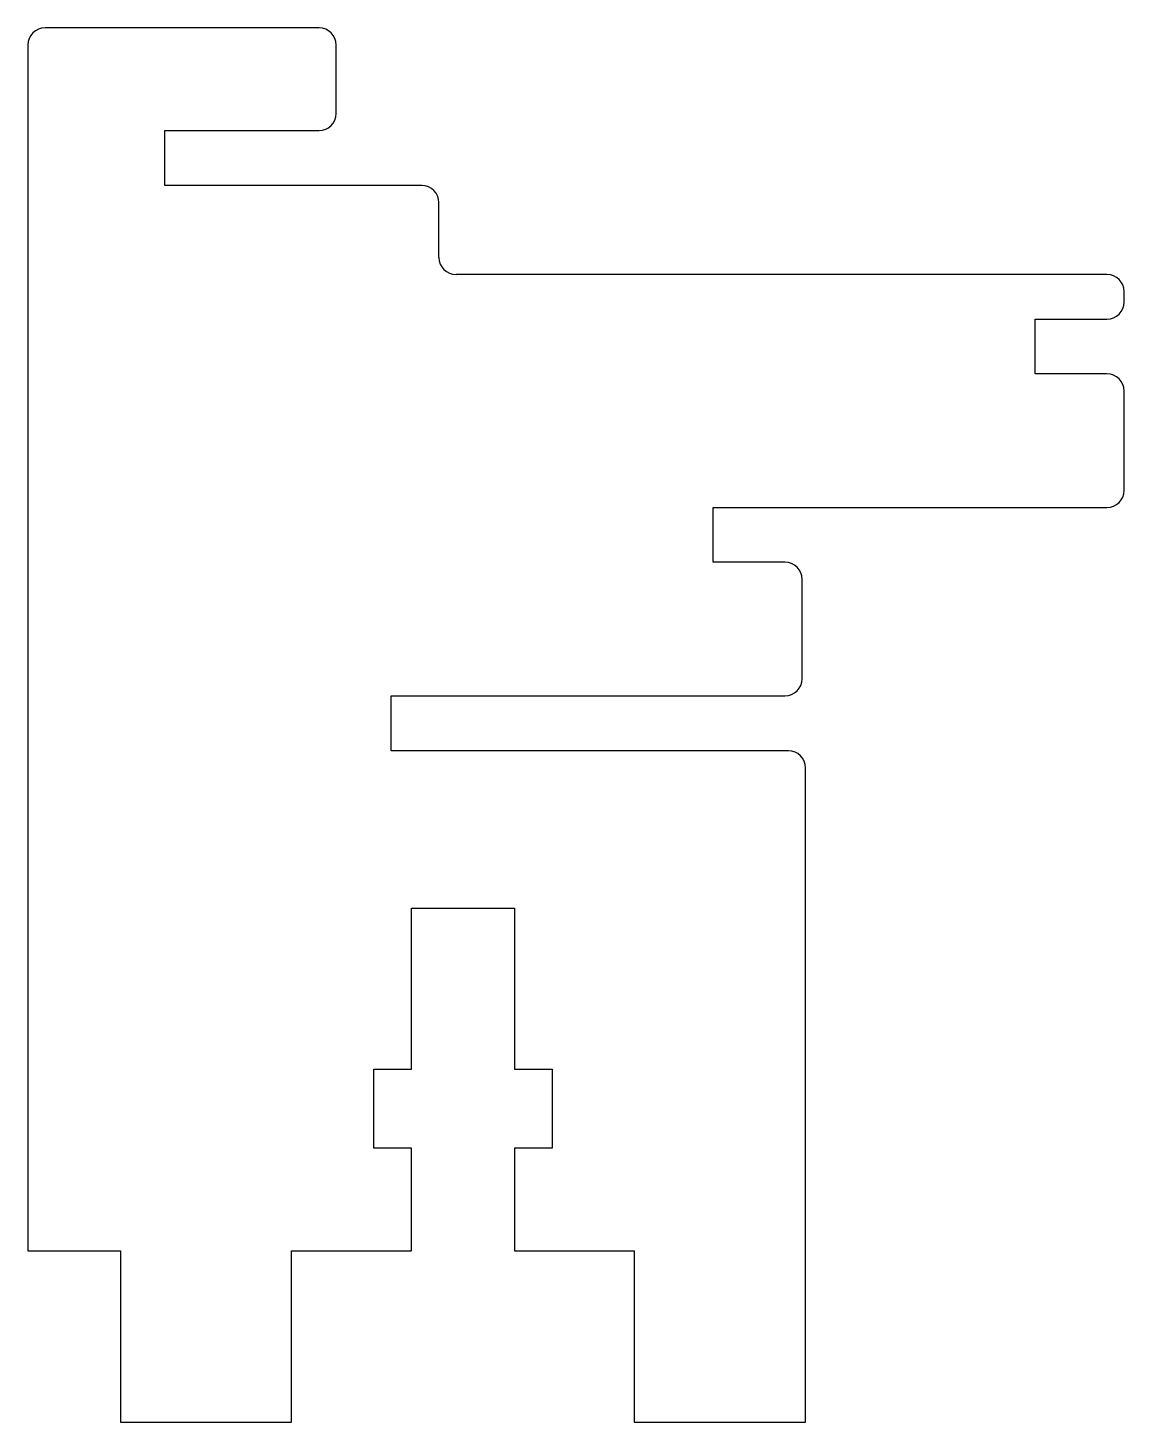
# Model space of a CAD drawing. Header units: millimetres. Extents: x -2.7 to 29.3, y 0 to 40.7.
import ezdxf

# ---------------------------------------------------------------- set-up
doc = ezdxf.new("R2010")
doc.units = ezdxf.units.MM

msp = doc.modelspace()

# ---------------------------------------------------------------- linework, layer by layer
at = {"color": 7, "linetype": 'Continuous', "lineweight": 25}
for p, q in [((5.8, 40.7), (-2.2, 40.7)), ((-2.7, 40.2), (-2.7, 5)), ((6.3, 38.2), (6.3, 40.2)), ((1.3, 37.7), (5.8, 37.7)), ((1.3, 36.1), (1.3, 37.7)), ((8.8, 36.1), (1.3, 36.1)), ((9.3, 34), (9.3, 35.6)), ((28.8, 33.5), (9.8, 33.5)), ((29.3, 32.7), (29.3, 33)), ((26.7, 32.2), (28.8, 32.2)), ((26.7, 30.6), (26.7, 32.2)), ((28.8, 30.6), (26.7, 30.6)), ((29.3, 27.2), (29.3, 30.1)), ((17.3, 26.7), (28.8, 26.7)), ((17.3, 25.1), (17.3, 26.7)), ((19.4, 25.1), (17.3, 25.1)), ((19.9, 21.7), (19.9, 24.6)), ((7.9, 21.2), (19.4, 21.2)), ((7.9, 19.6), (7.9, 21.2)), ((19.5, 19.6), (7.9, 19.6)), ((20, 0), (20, 19.1)), ((8.5, 15), (11.5, 15)), ((8.5, 10.3), (8.5, 15)), ((11.5, 15), (11.5, 10.3)), ((7.4, 10.3), (8.5, 10.3)), ((7.4, 8), (7.4, 10.3)), ((11.5, 10.3), (12.6, 10.3)), ((12.6, 10.3), (12.6, 8)), ((8.5, 8), (7.4, 8)), ((8.5, 5), (8.5, 8)), ((11.5, 8), (11.5, 5)), ((12.6, 8), (11.5, 8)), ((-2.7, 5), (0, 5)), ((0, 5), (0, 0)), ((5, 5), (8.5, 5)), ((5, 0), (5, 5)), ((11.5, 5), (15, 5)), ((15, 5), (15, 0)), ((0, 0), (5, 0)), ((15, 0), (20, 0))]:
    msp.add_line(p, q, dxfattribs=at)
for centre, start, end in [((-2.2, 40.2), 90, 180), ((5.8, 40.2), 0, 90), ((5.8, 38.2), 270, 0), ((8.8, 35.6), 0, 90), ((9.8, 34), 180, 270), ((28.8, 33), 0, 90), ((28.8, 32.7), 270, 0), ((28.8, 30.1), 0, 90), ((28.8, 27.2), 270, 0), ((19.4, 24.6), 0, 90), ((19.4, 21.7), 270, 0), ((19.5, 19.1), 0, 90)]:
    msp.add_arc(centre, 0.5, start, end, dxfattribs=at)

doc.saveas('drawing.dxf')
